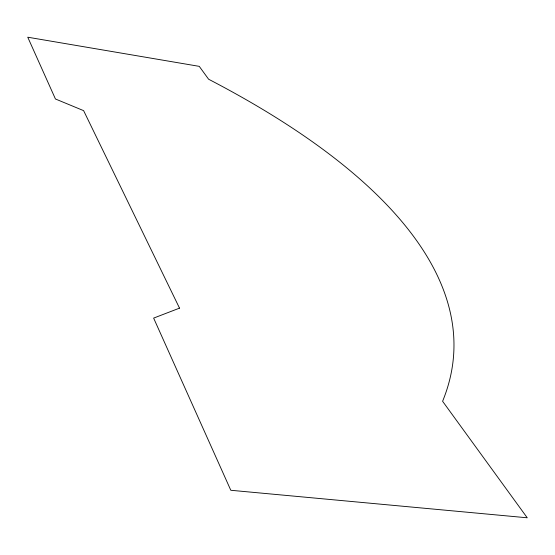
<?xml version="1.0" encoding="UTF-8"?>
<svg xmlns="http://www.w3.org/2000/svg" width="555" height="555" viewBox="0 0 555 555"><rect width="100%" height="100%" fill="white"/><g stroke="black" fill="none" stroke-linecap="round" stroke-linejoin="round"><path stroke-width="0.83" d="M179.522 308.136L153.638 318.098L230.804 490.273L527.25 517.794L442.592 401.272A1424.262 449.328 3.4 0 0 208.611 79.226L199.259 66.357L27.75 37.206L55.438 98.984L83.618 110.646L179.522 308.136"/></g></svg>
